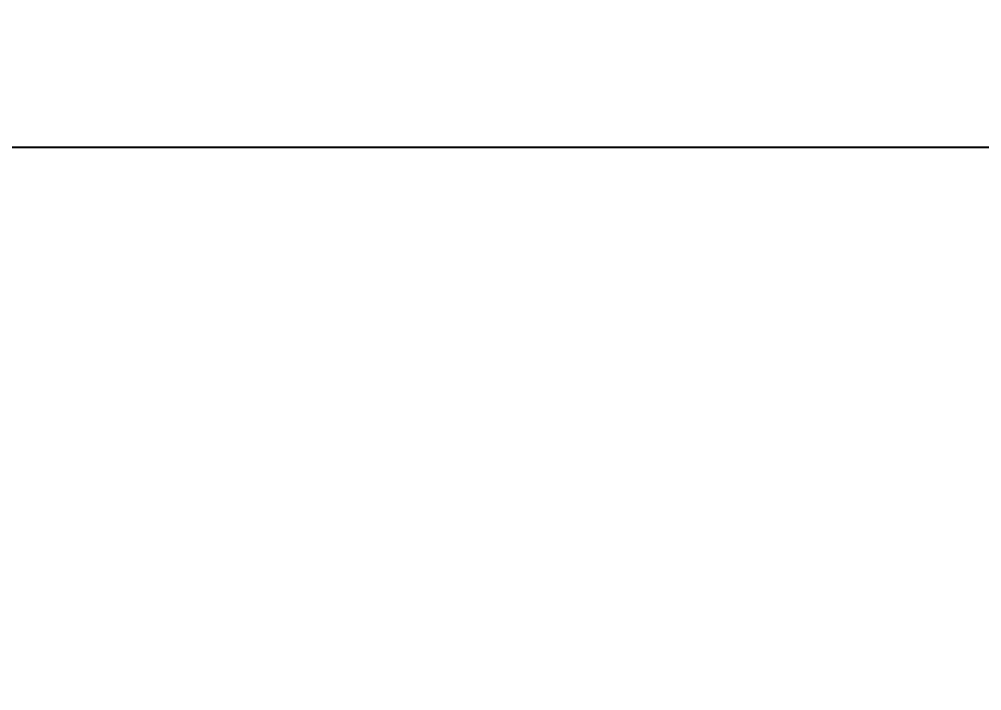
# Model space of a CAD drawing. Extents: x -1899985 to -450366, y 556196 to 2151267.
# Drawn here: x -1077567.6 to -1077086.2, y 574824 to 575159.8 of the extents above; entities that cross this region are included whole.
import ezdxf

# ---------------------------------------------------------------- set-up
doc = ezdxf.new("R2010")
doc.units = 0
doc.header["$LTSCALE"] = 1000
doc.header["$MEASUREMENT"] = 0
doc.layers.get('Defpoints').update_dxf_attribs({"color": 210})
doc.layers.add('建-尺寸', color=3, linetype='Continuous')
doc.styles.add('A-DIM_T3', font='SIMPLEX', dxfattribs={"width": 0.705882, "bigfont": 'GBCBIG'})
doc.dimstyles.new('A-DIM&&100', dxfattribs={"dimtxt": 297.5, "dimasz": 100, "dimexe": 100, "dimexo": 100, "dimgap": 126.25, "dimtad": 1, "dimdec": 0, "dimzin": 0, "dimdsep": 46, "dimtxsty": 'A-DIM_T3', "dimblk": 'ARCHTICK', "dimcen": 0.09, "dimclrt": 7, "dimazin": 2, "dimtfac": 1, "dimtdec": 0, "dimtix": 1, "dimtmove": 2, "dimatfit": 3, "dimfxl": 0, "dimtolj": 1, "dimtzin": 0, "dimarcsym": 0})

# ---------------------------------------------------------------- blocks, each defined once
blk = doc.blocks.new('_ArchTick')
at = {"color": 0, "linetype": 'ByBlock', "const_width": 0.4}
blk.add_lwpolyline([(-0.5, -0.5), (0.5, 0.5)], dxfattribs=at)
blk = doc.blocks.new('*D104')
at = {"layer": 'Defpoints', "color": 0}
for p in [(-1077809.19, 575095.66), (-1076829.3, 575095.66), (-1076829.3, 568257.45)]:
    blk.add_point(p, dxfattribs=at)
at = {"layer": '建-尺寸', "color": 0, "lineweight": -2}
for p, q in [((-1076929.3, 575095.66), (-1077909.19, 575095.66)), ((-1077809.19, 568257.45), (-1077809.19, 575095.66)), ((-1076929.3, 568257.45), (-1077909.19, 568257.45))]:
    blk.add_line(p, q, dxfattribs=at)
at = {"layer": '建-尺寸', "color": 0, "lineweight": -2, "xscale": 100, "yscale": 100, "zscale": 100}
for p, rotation in [((-1077809.19, 575095.66), 90), ((-1077809.19, 568257.45), 270)]:
    blk.add_blockref('_ArchTick', p, dxfattribs=dict(at, rotation=rotation))
at = {"layer": '建-尺寸', "color": 7, "insert": (-1078084.19, 571676.56), "char_height": 297.5, "attachment_point": 5, "rotation": 90, "style": 'A-DIM_T3'}
blk.add_mtext('\\A1;6838', dxfattribs=at)

msp = doc.modelspace()

# ---------------------------------------------------------------- dimensions: what is measured, and where the dimension line sits
at = {"layer": '建-尺寸'}
dim = msp.add_aligned_dim(p1=(-1076829.3, 568257.45), p2=(-1076829.3, 575095.66), distance=979.89, dimstyle='A-DIM&&100', dxfattribs=at)
dim.commit()
dim.dimension.update_dxf_attribs({"geometry": '*D104', "text_midpoint": (-1078084.19, 571676.56)})

doc.saveas('drawing.dxf')
